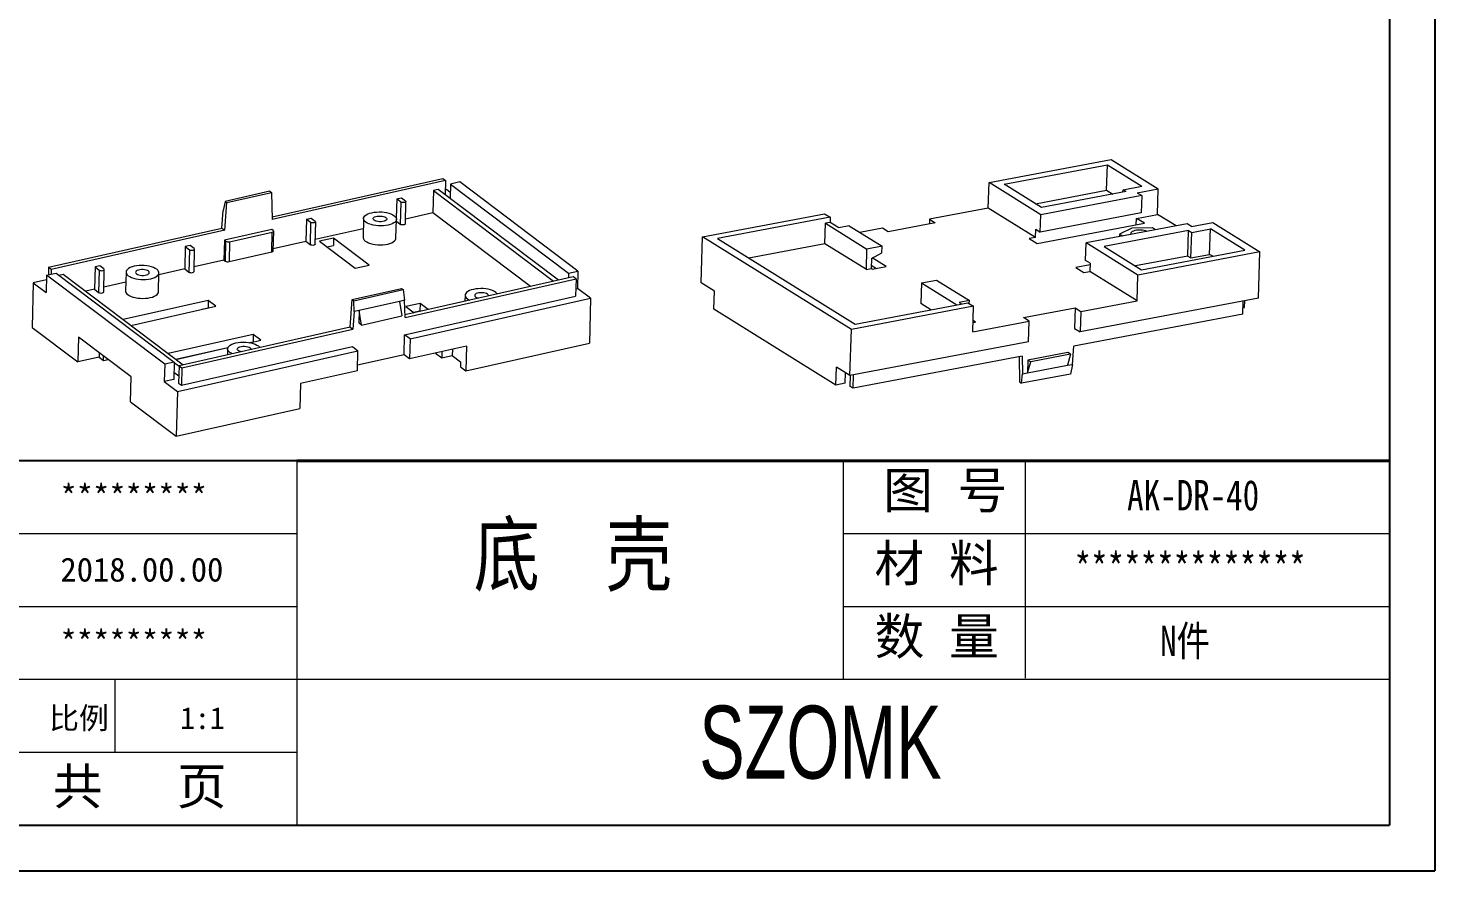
# Model space of a CAD drawing. Header units: inches. Extents: x 3379 to 5125, y 1126 to 1474.
# Drawn here: x 4165 to 4421.3, y 1125.7 to 1279.1 of the extents above; entities that cross this region are included whole.
import ezdxf

# ---------------------------------------------------------------- set-up
doc = ezdxf.new("R2010")
doc.units = ezdxf.units.IN
doc.header["$LTSCALE"] = 15
doc.layers.add('文字', color=81, linetype='Continuous')
doc.layers.add('粗实线', color=7, linetype='Continuous', lineweight=30)
doc.layers.add('细实线', color=3, linetype='Continuous', lineweight=9)
doc.styles.get("Standard").update_dxf_attribs({"font": 'txt', "bigfont": 'gbcbig.shx'})
doc.styles.add('宋体', font='', dxfattribs={"width": 0.8, "height": 3.5})
doc.styles.add('长仿宋', font='', dxfattribs={"width": 0.7, "height": 4})
doc.styles.get('宋体').set_extended_font_data('SimSun')
doc.styles.get('长仿宋').set_extended_font_data('SimSun')

msp = doc.modelspace()

# ---------------------------------------------------------------- linework, layer by layer
for p, q in [((4421.336, 1474.021), (4421.336, 1125.657)), ((4413.042, 1465.727), (4413.042, 1133.951)), ((4213.976, 1200.306), (4114.443, 1200.306)), ((3941.398, 1133.951), (4413.042, 1133.951)), ((3928.649, 1125.657), (4421.336, 1125.657))]:
    msp.add_line(p, q)
at = {"color": 7, "linetype": 'Continuous', "lineweight": 15}
for p, q in [((4340.099, 1251.021), (4362.348, 1255.236)), ((4342.843, 1250.703), (4361.67, 1254.269)), ((4361.525, 1249.604), (4361.67, 1254.269)), ((4361.67, 1254.269), (4367.946, 1250.368)), ((4362.348, 1255.236), (4370.949, 1249.89)), ((4209.474, 1244.764), (4240.577, 1251.777)), ((4241.077, 1251.4), (4209.486, 1244.276)), ((4240.577, 1251.777), (4241.077, 1251.4)), ((4241.077, 1251.4), (4241.013, 1248.793)), ((4243.684, 1251.13), (4241.953, 1250.739)), ((4265.202, 1234.901), (4243.684, 1251.13)), ((4339.953, 1246.355), (4340.099, 1251.021)), ((4349.526, 1245.161), (4340.099, 1251.021)), ((4209.058, 1249.426), (4200.902, 1247.586)), ((4201.202, 1247.36), (4209.358, 1249.199)), ((4209.058, 1249.426), (4209.358, 1249.199)), ((4209.358, 1249.199), (4209.486, 1244.276)), ((4238.88, 1249.554), (4238.781, 1245.48)), ((4239.746, 1249.749), (4238.88, 1249.554)), ((4238.88, 1249.554), (4260.771, 1233.044)), ((4261.637, 1233.239), (4239.746, 1249.749)), ((4241.23, 1249.754), (4241.036, 1249.71)), ((4241.916, 1249.236), (4241.23, 1249.754)), ((4241.953, 1250.739), (4241.889, 1248.133)), ((4241.953, 1250.739), (4263.471, 1234.511)), ((4349.688, 1246.449), (4342.843, 1250.703)), ((4348.562, 1247.148), (4361.525, 1249.604)), ((4367.925, 1248.647), (4349.526, 1245.161)), ((4365.091, 1249.367), (4349.688, 1246.449)), ((4361.525, 1249.604), (4362.651, 1248.904)), ((4364.509, 1249.256), (4364.523, 1249.72)), ((4364.523, 1249.72), (4367.946, 1250.368)), ((4365.091, 1249.367), (4364.523, 1249.72)), ((4367.098, 1249.16), (4370.949, 1249.89)), ((4367.098, 1249.16), (4367.925, 1248.647)), ((4367.925, 1248.647), (4367.826, 1245.474)), ((4370.804, 1245.224), (4370.949, 1249.89)), ((4200.331, 1242.702), (4200.567, 1245.906)), ((4200.902, 1247.586), (4200.567, 1245.906)), ((4200.831, 1242.325), (4201.202, 1247.36)), ((4200.902, 1247.586), (4201.202, 1247.36)), ((4232.173, 1248.041), (4232.087, 1244.535)), ((4232.173, 1248.041), (4233.038, 1248.237)), ((4232.923, 1247.475), (4232.173, 1248.041)), ((4232.923, 1247.475), (4232.824, 1243.402)), ((4233.038, 1248.237), (4233.789, 1247.671)), ((4233.757, 1243.487), (4233.856, 1247.561)), ((4339.953, 1246.355), (4329.256, 1244.329)), ((4348.554, 1241.009), (4339.953, 1246.355)), ((4215.728, 1244.334), (4215.629, 1240.26)), ((4215.728, 1244.334), (4216.594, 1244.529)), ((4216.479, 1243.767), (4215.728, 1244.334)), ((4216.479, 1243.767), (4216.379, 1239.694)), ((4216.594, 1244.529), (4217.344, 1243.963)), ((4217.312, 1239.779), (4217.411, 1243.853)), ((4226.126, 1244.468), (4226.042, 1241.028)), ((4232.04, 1240.882), (4232.124, 1244.322)), ((4232.824, 1243.402), (4232.114, 1243.937)), ((4238.781, 1245.48), (4233.778, 1244.352)), ((4256.537, 1232.089), (4238.781, 1245.48)), ((4287.897, 1241.132), (4310.147, 1245.347)), ((4311.18, 1244.704), (4290.642, 1240.814)), ((4310.147, 1245.347), (4311.18, 1244.704)), ((4310.179, 1239.877), (4310.295, 1243.609)), ((4311.151, 1243.771), (4310.295, 1243.609)), ((4310.295, 1243.609), (4317.863, 1238.905)), ((4311.18, 1244.704), (4311.151, 1243.771)), ((4312.718, 1242.797), (4311.151, 1243.771)), ((4314.601, 1243.154), (4312.718, 1242.797)), ((4314.601, 1243.154), (4320.601, 1239.424)), ((4330.289, 1243.687), (4321.732, 1242.066)), ((4329.256, 1244.329), (4329.23, 1243.486)), ((4329.256, 1244.329), (4330.289, 1243.687)), ((4348.888, 1239.9), (4368.399, 1243.596)), ((4367.826, 1245.474), (4349.427, 1241.989)), ((4349.427, 1241.989), (4349.526, 1245.161)), ((4376.19, 1243.509), (4357.791, 1240.024)), ((4366.916, 1243.315), (4366.953, 1244.495)), ((4366.953, 1244.495), (4370.804, 1245.224)), ((4368.399, 1243.596), (4366.953, 1244.495)), ((4374.177, 1243.128), (4370.804, 1245.224)), ((4377.016, 1242.996), (4376.19, 1243.509)), ((4377.016, 1242.996), (4380.867, 1243.725)), ((4380.867, 1243.725), (4389.468, 1238.379)), ((4168.74, 1235.579), (4200.331, 1242.702)), ((4200.831, 1242.325), (4169.241, 1235.202)), ((4200.331, 1242.702), (4200.831, 1242.325)), ((4209.442, 1242.466), (4200.787, 1240.514)), ((4201.72, 1240.235), (4209.51, 1241.991)), ((4209.422, 1238.37), (4209.51, 1241.991)), ((4209.692, 1242.277), (4209.442, 1242.466)), ((4209.671, 1238.547), (4209.759, 1242.168)), ((4226.081, 1242.617), (4217.333, 1240.644)), ((4220.673, 1240.907), (4218.077, 1240.322)), ((4220.673, 1240.907), (4220.64, 1239.549)), ((4227.179, 1236.001), (4220.673, 1240.907)), ((4287.636, 1232.734), (4287.897, 1241.132)), ((4315.017, 1224.275), (4287.897, 1241.132)), ((4290.642, 1240.814), (4315.695, 1225.241)), ((4320.699, 1242.708), (4316.576, 1241.927)), ((4321.732, 1242.066), (4320.699, 1242.708)), ((4348.554, 1241.009), (4347.442, 1240.799)), ((4347.442, 1240.799), (4348.888, 1239.9)), ((4348.554, 1241.009), (4348.601, 1242.502)), ((4348.601, 1242.502), (4349.427, 1241.989)), ((4376.456, 1242.303), (4361.052, 1239.385)), ((4363.898, 1241.636), (4363.884, 1241.178)), ((4366.118, 1242.685), (4363.898, 1241.636)), ((4363.898, 1241.636), (4364.459, 1241.287)), ((4369.888, 1242.771), (4366.118, 1242.685)), ((4370.449, 1242.422), (4369.888, 1242.771)), ((4376.31, 1237.637), (4376.456, 1242.303)), ((4376.456, 1242.303), (4377.024, 1241.95)), ((4376.878, 1237.284), (4377.024, 1241.95)), ((4377.024, 1241.95), (4380.447, 1242.598)), ((4380.302, 1237.933), (4380.447, 1242.598)), ((4386.723, 1238.697), (4380.447, 1242.598)), ((4193.658, 1239.357), (4193.559, 1235.283)), ((4194.523, 1239.552), (4193.658, 1239.357)), ((4193.658, 1239.357), (4194.408, 1238.791)), ((4194.408, 1238.791), (4194.309, 1234.717)), ((4195.274, 1238.986), (4194.523, 1239.552)), ((4195.242, 1234.803), (4195.341, 1238.876)), ((4200.787, 1240.514), (4200.699, 1236.893)), ((4200.787, 1240.514), (4201.037, 1240.326)), ((4200.949, 1236.705), (4201.037, 1240.326)), ((4201.72, 1240.235), (4201.632, 1236.614)), ((4201.632, 1236.614), (4209.422, 1238.37)), ((4215.629, 1240.26), (4209.68, 1238.919)), ((4216.379, 1239.694), (4215.629, 1240.26)), ((4218.077, 1240.322), (4224.582, 1235.415)), ((4219.455, 1239.282), (4220.64, 1239.549)), ((4310.179, 1239.877), (4296.36, 1237.259)), ((4317.747, 1235.173), (4310.179, 1239.877)), ((4317.747, 1235.173), (4317.863, 1238.905)), ((4320.601, 1239.424), (4317.863, 1238.905)), ((4318.661, 1237.201), (4320.564, 1238.211)), ((4320.564, 1238.211), (4320.601, 1239.424)), ((4357.692, 1236.851), (4357.791, 1240.024)), ((4367.218, 1234.164), (4357.791, 1240.024)), ((4361.052, 1239.385), (4367.896, 1235.13)), ((4389.468, 1238.379), (4367.218, 1234.164)), ((4367.896, 1235.13), (4386.723, 1238.697)), ((4389.206, 1229.981), (4389.468, 1238.379)), ((4168.74, 1235.579), (4168.707, 1234.223)), ((4169.241, 1235.202), (4168.74, 1235.579)), ((4177.213, 1235.649), (4177.114, 1231.575)), ((4178.079, 1235.844), (4177.213, 1235.649)), ((4177.213, 1235.649), (4177.964, 1235.083)), ((4178.829, 1235.278), (4178.079, 1235.844)), ((4200.699, 1236.893), (4195.263, 1235.668)), ((4200.699, 1236.893), (4200.949, 1236.705)), ((4224.582, 1235.415), (4227.179, 1236.001)), ((4318.661, 1237.201), (4318.602, 1235.335)), ((4318.622, 1235.978), (4319.591, 1235.376)), ((4318.783, 1235.223), (4321.35, 1235.709)), ((4321.35, 1235.709), (4318.817, 1237.284)), ((4358.509, 1236.025), (4355.913, 1235.533)), ((4355.913, 1235.533), (4357.359, 1234.634)), ((4358.518, 1236.338), (4357.692, 1236.851)), ((4358.518, 1236.338), (4358.472, 1234.845)), ((4376.31, 1237.637), (4366.77, 1235.83)), ((4376.31, 1237.637), (4376.878, 1237.284)), ((4376.878, 1237.284), (4380.302, 1237.933)), ((4380.859, 1237.586), (4380.302, 1237.933)), ((4168.365, 1233.324), (4165.931, 1232.775)), ((4168.385, 1234.151), (4168.308, 1230.983)), ((4168.385, 1234.151), (4170.116, 1234.541)), ((4189.904, 1217.922), (4168.385, 1234.151)), ((4169.241, 1235.202), (4169.22, 1234.339)), ((4170.116, 1234.541), (4191.635, 1218.313)), ((4170.619, 1234.162), (4171.371, 1234.332)), ((4171.371, 1234.332), (4193.263, 1217.822)), ((4177.964, 1235.083), (4177.865, 1231.009)), ((4178.797, 1231.095), (4178.897, 1235.168)), ((4182.851, 1234.711), (4182.767, 1231.271)), ((4188.765, 1231.125), (4188.849, 1234.565)), ((4193.559, 1235.283), (4188.84, 1234.219)), ((4193.559, 1235.283), (4194.309, 1234.717)), ((4264.347, 1233.85), (4233.676, 1226.935)), ((4233.689, 1226.447), (4264.847, 1233.473)), ((4263.471, 1234.511), (4263.45, 1233.648)), ((4263.471, 1234.511), (4265.202, 1234.901)), ((4264.847, 1233.473), (4264.347, 1233.85)), ((4264.847, 1233.473), (4264.77, 1230.305)), ((4265.202, 1234.901), (4265.125, 1231.733)), ((4317.747, 1235.173), (4318.602, 1235.335)), ((4318.783, 1235.223), (4318.602, 1235.335)), ((4327.781, 1232.741), (4330.519, 1233.26)), ((4330.519, 1233.26), (4336.52, 1229.53)), ((4357.359, 1234.634), (4358.472, 1234.845)), ((4367.073, 1229.499), (4358.472, 1234.845)), ((4367.073, 1229.499), (4367.218, 1234.164)), ((4165.931, 1232.775), (4165.733, 1224.628)), ((4165.931, 1232.775), (4168.308, 1230.983)), ((4177.114, 1231.575), (4175.507, 1231.213)), ((4177.114, 1231.575), (4177.865, 1231.009)), ((4182.806, 1232.859), (4178.818, 1231.96)), ((4224.039, 1229.713), (4233.061, 1231.747)), ((4224.339, 1229.487), (4233.361, 1231.521)), ((4233.061, 1231.747), (4233.361, 1231.521)), ((4233.361, 1231.521), (4233.608, 1229.58)), ((4244.641, 1230.504), (4244.614, 1229.401)), ((4264.803, 1231.66), (4265.125, 1231.733)), ((4267.502, 1229.94), (4265.125, 1231.733)), ((4290.089, 1231.209), (4287.636, 1232.734)), ((4289.988, 1227.943), (4290.089, 1231.209)), ((4327.781, 1232.741), (4327.665, 1229.008)), ((4327.781, 1232.741), (4334.205, 1228.748)), ((4197.836, 1229.556), (4182.337, 1226.061)), ((4183.739, 1225.005), (4199.237, 1228.499)), ((4196.678, 1227.944), (4196.677, 1227.922)), ((4196.678, 1227.944), (4197.803, 1228.198)), ((4197.836, 1229.556), (4197.803, 1228.198)), ((4197.803, 1228.198), (4197.826, 1228.181)), ((4199.237, 1228.499), (4197.836, 1229.556)), ((4223.668, 1224.678), (4224.039, 1229.713)), ((4224.039, 1229.713), (4224.339, 1229.487)), ((4224.405, 1227.505), (4224.339, 1229.487)), ((4232.684, 1229.372), (4225.328, 1227.713)), ((4233.608, 1229.58), (4232.684, 1229.372)), ((4232.684, 1229.372), (4233.13, 1226.731)), ((4233.689, 1226.447), (4233.608, 1229.58)), ((4233.612, 1223.279), (4264.77, 1230.305)), ((4236.437, 1229.019), (4233.84, 1228.433)), ((4233.84, 1228.433), (4235.332, 1227.308)), ((4234.613, 1222.524), (4267.502, 1229.94)), ((4236.437, 1229.019), (4236.403, 1227.661)), ((4237.929, 1227.894), (4236.437, 1229.019)), ((4267.502, 1229.94), (4267.303, 1221.793)), ((4312.2, 1214.137), (4289.988, 1227.943)), ((4337.266, 1228.49), (4315.017, 1224.275)), ((4315.695, 1225.241), (4336.233, 1229.132)), ((4329.514, 1227.859), (4327.665, 1229.008)), ((4336.52, 1229.53), (4334.637, 1229.173)), ((4334.637, 1229.173), (4335.06, 1228.91)), ((4336.233, 1229.132), (4337.266, 1228.49)), ((4336.502, 1228.965), (4336.52, 1229.53)), ((4337.121, 1223.825), (4337.266, 1228.49)), ((4346.357, 1226.412), (4355.77, 1228.195)), ((4355.77, 1228.195), (4355.654, 1224.463)), ((4355.77, 1228.195), (4356.803, 1227.553)), ((4389.206, 1229.981), (4356.687, 1223.821)), ((4356.803, 1227.553), (4367.073, 1229.499)), ((4386.36, 1227.034), (4386.435, 1229.457)), ((4386.396, 1228.193), (4386.651, 1228.241)), ((4386.651, 1228.241), (4386.69, 1229.505)), ((4224.405, 1227.505), (4224.169, 1224.301)), ((4225.328, 1227.713), (4224.405, 1227.505)), ((4225.328, 1227.713), (4225.273, 1225.45)), ((4225.773, 1225.072), (4225.273, 1225.45)), ((4225.773, 1225.072), (4225.328, 1227.713)), ((4225.773, 1225.072), (4233.13, 1226.731)), ((4235.219, 1227.394), (4236.403, 1227.661)), ((4236.403, 1227.661), (4236.517, 1227.575)), ((4337.121, 1223.825), (4347.39, 1225.77)), ((4337.173, 1225.51), (4337.622, 1225.595)), ((4337.622, 1225.595), (4337.185, 1225.867)), ((4347.39, 1225.77), (4346.357, 1226.412)), ((4347.274, 1222.038), (4347.39, 1225.77)), ((4386.36, 1227.034), (4355.552, 1221.197)), ((4356.803, 1227.553), (4356.687, 1223.821)), ((4165.733, 1224.628), (4174.065, 1218.344)), ((4174.175, 1222.87), (4174.065, 1218.344)), ((4183.783, 1215.624), (4174.175, 1222.87)), ((4206.043, 1223.367), (4190.544, 1219.872)), ((4223.668, 1224.678), (4192.51, 1217.652)), ((4193.011, 1217.275), (4224.169, 1224.301)), ((4206.043, 1223.367), (4206.01, 1222.009)), ((4207.444, 1222.31), (4206.043, 1223.367)), ((4223.668, 1224.678), (4224.169, 1224.301)), ((4233.524, 1219.658), (4233.612, 1223.279)), ((4234.613, 1222.524), (4233.612, 1223.279)), ((4314.755, 1215.877), (4315.017, 1224.275)), ((4355.654, 1224.463), (4356.687, 1223.821)), ((4191.923, 1218.832), (4201.421, 1220.974)), ((4191.946, 1218.815), (4201.41, 1220.949)), ((4192.203, 1212.961), (4225.092, 1220.377)), ((4192.934, 1214.107), (4224.092, 1221.132)), ((4201.366, 1220.747), (4201.34, 1219.643)), ((4205.342, 1221.858), (4206.01, 1222.009)), ((4205.398, 1221.848), (4207.444, 1222.31)), ((4206.01, 1222.009), (4206.033, 1221.992)), ((4224.092, 1221.132), (4225.092, 1220.377)), ((4225.004, 1216.756), (4225.092, 1220.377)), ((4234.613, 1222.524), (4234.525, 1218.903)), ((4244.911, 1221.245), (4234.525, 1218.903)), ((4240.427, 1220.234), (4240.399, 1219.094)), ((4242.331, 1220.663), (4242.303, 1219.524)), ((4244.8, 1216.719), (4267.303, 1221.793)), ((4244.911, 1221.245), (4244.8, 1216.719)), ((4347.274, 1222.038), (4314.755, 1215.877)), ((4355.294, 1217.902), (4355.552, 1221.197)), ((4177.96, 1219.222), (4174.065, 1218.344)), ((4177.979, 1220.002), (4177.96, 1219.222)), ((4177.96, 1219.222), (4178.76, 1218.619)), ((4178.76, 1218.619), (4178.779, 1219.398)), ((4178.76, 1218.619), (4179.571, 1218.801)), ((4189.904, 1217.922), (4189.826, 1214.754)), ((4191.635, 1218.313), (4189.904, 1217.922)), ((4191.635, 1218.313), (4191.557, 1215.144)), ((4192.508, 1217.543), (4191.632, 1218.204)), ((4192.51, 1217.652), (4192.433, 1214.484)), ((4192.51, 1217.652), (4193.011, 1217.275)), ((4233.524, 1219.658), (4225.028, 1217.742)), ((4234.525, 1218.903), (4233.524, 1219.658)), ((4239.243, 1219.967), (4240.399, 1219.094)), ((4240.399, 1219.094), (4242.303, 1219.524)), ((4242.303, 1219.524), (4243.822, 1218.379)), ((4243.822, 1218.379), (4243.8, 1217.474)), ((4346.139, 1219.414), (4315.332, 1213.578)), ((4345.709, 1214.65), (4345.63, 1219.318)), ((4346.139, 1219.414), (4346.194, 1216.178)), ((4347.18, 1218.684), (4347.107, 1216.351)), ((4347.107, 1216.351), (4347.696, 1218.363)), ((4347.107, 1216.351), (4354.381, 1217.729)), ((4354.454, 1220.062), (4347.18, 1218.684)), ((4347.696, 1218.363), (4347.18, 1218.684)), ((4354.97, 1219.741), (4347.696, 1218.363)), ((4354.97, 1219.741), (4354.381, 1217.729)), ((4354.381, 1217.729), (4355.294, 1217.902)), ((4354.97, 1219.741), (4354.454, 1220.062)), ((4355.294, 1217.902), (4354.939, 1216.147)), ((4183.673, 1211.098), (4183.783, 1215.624)), ((4191.557, 1215.144), (4189.826, 1214.754)), ((4192.464, 1215.733), (4191.588, 1216.393)), ((4193.011, 1217.275), (4192.934, 1214.107)), ((4225.004, 1216.756), (4214.618, 1214.415)), ((4243.8, 1217.474), (4244.8, 1216.719)), ((4312.2, 1214.137), (4312.301, 1217.402)), ((4314.755, 1215.877), (4312.301, 1217.402)), ((4313.911, 1214.461), (4313.97, 1216.365)), ((4314.815, 1213.899), (4314.877, 1215.9)), ((4315.332, 1213.578), (4315.407, 1216.001)), ((4346.019, 1214.457), (4346.194, 1216.178)), ((4354.939, 1216.147), (4346.019, 1214.457)), ((4346.194, 1216.178), (4347.107, 1216.351)), ((4189.826, 1214.754), (4192.203, 1212.961)), ((4192.203, 1212.961), (4192.005, 1204.814)), ((4192.433, 1214.484), (4192.934, 1214.107)), ((4214.618, 1214.415), (4214.508, 1209.888)), ((4313.911, 1214.461), (4312.2, 1214.137)), ((4315.332, 1213.578), (4314.815, 1213.899)), ((4345.709, 1214.65), (4346.019, 1214.457)), ((4183.673, 1211.098), (4192.005, 1204.814)), ((4192.005, 1204.814), (4214.508, 1209.888))]:
    msp.add_line(p, q, dxfattribs=at)
at = {"color": 7, "linetype": 'Continuous', "lineweight": 15, "flags": 128}
for points in [[(4233.789, 1247.671), (4233.851, 1247.591), (4233.839, 1247.509), (4233.753, 1247.436), (4233.606, 1247.384), (4233.421, 1247.361), (4233.227, 1247.371), (4233.052, 1247.411), (4232.923, 1247.475)], [(4217.344, 1243.963), (4217.407, 1243.883), (4217.394, 1243.801), (4217.308, 1243.728), (4217.162, 1243.676), (4216.977, 1243.653), (4216.782, 1243.663), (4216.607, 1243.703), (4216.479, 1243.767)], [(4226.528, 1243.81), (4226.325, 1243.994), (4226.191, 1244.188), (4226.13, 1244.388), (4226.142, 1244.587), (4226.227, 1244.782), (4226.384, 1244.967), (4226.608, 1245.138), (4226.895, 1245.291), (4227.236, 1245.422), (4227.623, 1245.528), (4228.048, 1245.605), (4228.499, 1245.653), (4228.966, 1245.67), (4229.436, 1245.656), (4229.899, 1245.61), (4230.343, 1245.535), (4230.757, 1245.431), (4231.13, 1245.302), (4231.454, 1245.151), (4231.721, 1244.981), (4231.924, 1244.797), (4232.058, 1244.602), (4232.12, 1244.403), (4232.108, 1244.204), (4232.022, 1244.009), (4231.865, 1243.824), (4231.641, 1243.652), (4231.355, 1243.5), (4231.014, 1243.369), (4230.626, 1243.263), (4230.201, 1243.186), (4229.75, 1243.138), (4229.284, 1243.121), (4228.813, 1243.135), (4228.35, 1243.181), (4227.907, 1243.256), (4227.493, 1243.36), (4227.119, 1243.489), (4226.795, 1243.64), (4226.528, 1243.81)], [(4228.043, 1244.151), (4227.925, 1244.271), (4227.876, 1244.399), (4227.9, 1244.526), (4227.995, 1244.645), (4228.156, 1244.75), (4228.373, 1244.834), (4228.634, 1244.893), (4228.923, 1244.923), (4229.225, 1244.922), (4229.52, 1244.891), (4229.792, 1244.831), (4230.025, 1244.745), (4230.207, 1244.639), (4230.325, 1244.519), (4230.373, 1244.392), (4230.349, 1244.265), (4230.254, 1244.146), (4230.093, 1244.041), (4229.876, 1243.957), (4229.615, 1243.898), (4229.326, 1243.868), (4229.025, 1243.869), (4228.73, 1243.9), (4228.457, 1243.96), (4228.224, 1244.046), (4228.043, 1244.151)], [(4233.757, 1243.487), (4233.74, 1243.435), (4233.653, 1243.362), (4233.507, 1243.311), (4233.322, 1243.288), (4233.128, 1243.297), (4232.953, 1243.337), (4232.824, 1243.402)], [(4209.51, 1241.991), (4209.589, 1242.014), (4209.656, 1242.043), (4209.708, 1242.077), (4209.743, 1242.115), (4209.758, 1242.156), (4209.755, 1242.198), (4209.733, 1242.239), (4209.692, 1242.277)], [(4226.042, 1241.028), (4226.046, 1240.948), (4226.108, 1240.749), (4226.242, 1240.554), (4226.444, 1240.37), (4226.711, 1240.2), (4227.035, 1240.049), (4227.409, 1239.92), (4227.823, 1239.816), (4228.267, 1239.741), (4228.729, 1239.695), (4229.2, 1239.681), (4229.666, 1239.698), (4230.118, 1239.746), (4230.542, 1239.823), (4230.93, 1239.929), (4231.271, 1240.06), (4231.557, 1240.212), (4231.782, 1240.384), (4231.939, 1240.569), (4232.024, 1240.764), (4232.04, 1240.882)], [(4368.909, 1242.13), (4368.688, 1242.204), (4368.381, 1242.275), (4368.044, 1242.324), (4367.693, 1242.349), (4367.34, 1242.347), (4367.001, 1242.32), (4366.689, 1242.268), (4366.417, 1242.194), (4366.197, 1242.101), (4366.036, 1241.992), (4365.943, 1241.872), (4365.92, 1241.746), (4365.968, 1241.619), (4365.999, 1241.579)], [(4194.408, 1238.791), (4194.537, 1238.726), (4194.712, 1238.686), (4194.907, 1238.677), (4195.091, 1238.7), (4195.238, 1238.751), (4195.324, 1238.824), (4195.337, 1238.906), (4195.274, 1238.986)], [(4209.671, 1238.547), (4209.67, 1238.535), (4209.654, 1238.494), (4209.62, 1238.456), (4209.568, 1238.422), (4209.501, 1238.393), (4209.422, 1238.37)], [(4217.312, 1239.779), (4217.295, 1239.727), (4217.209, 1239.654), (4217.062, 1239.603), (4216.878, 1239.58), (4216.683, 1239.589), (4216.508, 1239.629), (4216.379, 1239.694)], [(4188.446, 1235.223), (4188.179, 1235.393), (4187.855, 1235.544), (4187.482, 1235.673), (4187.068, 1235.777), (4186.624, 1235.852), (4186.161, 1235.898), (4185.691, 1235.912), (4185.224, 1235.895), (4184.773, 1235.847), (4184.349, 1235.77), (4183.961, 1235.664), (4183.62, 1235.533), (4183.333, 1235.381), (4183.109, 1235.209), (4182.952, 1235.024), (4182.867, 1234.829), (4182.855, 1234.63), (4182.916, 1234.431), (4183.05, 1234.236), (4183.253, 1234.052), (4183.52, 1233.882), (4183.844, 1233.731), (4184.218, 1233.602), (4184.632, 1233.498), (4185.075, 1233.423), (4185.538, 1233.377), (4186.009, 1233.363), (4186.475, 1233.38), (4186.926, 1233.428), (4187.351, 1233.505), (4187.739, 1233.611), (4188.08, 1233.742), (4188.366, 1233.895), (4188.591, 1234.066), (4188.747, 1234.251), (4188.833, 1234.446), (4188.845, 1234.645), (4188.783, 1234.844), (4188.649, 1235.039), (4188.446, 1235.223)], [(4177.964, 1235.083), (4178.093, 1235.018), (4178.268, 1234.978), (4178.462, 1234.969), (4178.647, 1234.992), (4178.793, 1235.043), (4178.88, 1235.116), (4178.892, 1235.198), (4178.829, 1235.278)], [(4186.932, 1234.881), (4186.751, 1234.987), (4186.517, 1235.073), (4186.245, 1235.133), (4185.95, 1235.164), (4185.649, 1235.165), (4185.359, 1235.135), (4185.098, 1235.076), (4184.881, 1234.992), (4184.72, 1234.887), (4184.625, 1234.768), (4184.601, 1234.641), (4184.65, 1234.514), (4184.768, 1234.394), (4184.949, 1234.288), (4185.183, 1234.202), (4185.455, 1234.142), (4185.75, 1234.111), (4186.051, 1234.11), (4186.34, 1234.14), (4186.601, 1234.199), (4186.818, 1234.283), (4186.979, 1234.388), (4187.074, 1234.507), (4187.098, 1234.634), (4187.05, 1234.762), (4186.932, 1234.881)], [(4194.309, 1234.717), (4194.438, 1234.652), (4194.613, 1234.612), (4194.808, 1234.603), (4194.992, 1234.626), (4195.139, 1234.678), (4195.225, 1234.75), (4195.242, 1234.803)], [(4177.865, 1231.009), (4177.993, 1230.944), (4178.168, 1230.904), (4178.363, 1230.895), (4178.548, 1230.918), (4178.694, 1230.97), (4178.78, 1231.042), (4178.797, 1231.095)], [(4182.767, 1231.271), (4182.771, 1231.19), (4182.833, 1230.991), (4182.967, 1230.796), (4183.17, 1230.612), (4183.436, 1230.442), (4183.761, 1230.291), (4184.134, 1230.162), (4184.548, 1230.058), (4184.992, 1229.983), (4185.454, 1229.937), (4185.925, 1229.923), (4186.391, 1229.94), (4186.843, 1229.988), (4187.267, 1230.065), (4187.655, 1230.171), (4187.996, 1230.302), (4188.282, 1230.455), (4188.507, 1230.626), (4188.664, 1230.811), (4188.749, 1231.006), (4188.765, 1231.125)], [(4250.518, 1230.732), (4250.44, 1230.833), (4250.237, 1231.017), (4249.97, 1231.187), (4249.646, 1231.338), (4249.272, 1231.467), (4248.859, 1231.571), (4248.415, 1231.646), (4247.952, 1231.692), (4247.482, 1231.706), (4247.015, 1231.689), (4246.564, 1231.641), (4246.139, 1231.564), (4245.751, 1231.458), (4245.41, 1231.327), (4245.124, 1231.174), (4244.9, 1231.003), (4244.743, 1230.818), (4244.657, 1230.623), (4244.645, 1230.424), (4244.707, 1230.224), (4244.841, 1230.03), (4245.044, 1229.846), (4245.044, 1229.846)], [(4248.886, 1230.364), (4248.889, 1230.428), (4248.841, 1230.555), (4248.722, 1230.675), (4248.541, 1230.781), (4248.308, 1230.867), (4248.035, 1230.927), (4247.74, 1230.958), (4247.439, 1230.959), (4247.15, 1230.929), (4246.889, 1230.87), (4246.672, 1230.786), (4246.511, 1230.681), (4246.416, 1230.562), (4246.392, 1230.435), (4246.44, 1230.307), (4246.559, 1230.187), (4246.559, 1230.187)], [(4245.044, 1229.846), (4245.311, 1229.676), (4245.473, 1229.595)], [(4202.198, 1219.837), (4202.036, 1219.918), (4201.769, 1220.088), (4201.566, 1220.272), (4201.432, 1220.467), (4201.37, 1220.666), (4201.382, 1220.865), (4201.468, 1221.06), (4201.625, 1221.245), (4201.849, 1221.417), (4202.135, 1221.569), (4202.477, 1221.7), (4202.864, 1221.806), (4203.289, 1221.883), (4203.74, 1221.931), (4204.207, 1221.948), (4204.677, 1221.934), (4205.14, 1221.888), (4205.584, 1221.813), (4205.997, 1221.709), (4206.371, 1221.58), (4206.695, 1221.429), (4206.962, 1221.259), (4206.962, 1221.259)], [(4203.83, 1220.205), (4203.698, 1220.238), (4203.465, 1220.324), (4203.284, 1220.43), (4203.165, 1220.55), (4203.117, 1220.677), (4203.141, 1220.804), (4203.236, 1220.923), (4203.397, 1221.028), (4203.614, 1221.112), (4203.875, 1221.171), (4204.164, 1221.201), (4204.465, 1221.2), (4204.761, 1221.169), (4205.033, 1221.109), (4205.266, 1221.023), (4205.447, 1220.918), (4205.447, 1220.918)], [(4206.962, 1221.259), (4207.165, 1221.075), (4207.244, 1220.974)]]:
    msp.add_lwpolyline(points, dxfattribs=at)
at = {"color": 7, "linetype": 'Continuous', "lineweight": 15}
for centre, radius, start, end in [((4201.494, 1241.143), 0.937, 240.81679, 283.98367), ((4201.406, 1237.522), 0.937, 240.81679, 283.98367), ((4247.392, 1231.438), 1.503, 236.30999, 258.99026), ((4205.296, 1220.639), 0.317, 354.06835, 61.48145)]:
    msp.add_arc(centre, radius, start, end, dxfattribs=at)
at = {"layer": '粗实线', "color": 7, "lineweight": 40}
msp.add_line((4413.042, 1200.306), (4213.976, 1200.306), dxfattribs=at)
at = {"layer": '细实线', "color": 7}
for p, q in [((4213.976, 1200.306), (4213.976, 1133.951)), ((4313.509, 1200.306), (4313.509, 1160.493)), ((4346.687, 1200.306), (4346.687, 1160.772)), ((4213.976, 1187.035), (4114.443, 1187.035)), ((4413.042, 1187.035), (4313.509, 1187.035)), ((4213.976, 1173.764), (4114.443, 1173.764)), ((4413.042, 1173.764), (4313.509, 1173.764)), ((4413.042, 1160.493), (4114.443, 1160.493)), ((4180.799, 1160.493), (4180.799, 1147.222)), ((4213.976, 1147.222), (4114.443, 1147.222))]:
    msp.add_line(p, q, dxfattribs=at)

# ---------------------------------------------------------------- texts
at = {"char_height": 4.36441, "width": 2480.51141, "attachment_point": 1}
for s, insert in [('{\\fSimHei|b0|i0|c134|p49;*********}', (4170.9, 1195.979)), ('{\\fSimHei|b0|i0|c134|p49;2018.00.00}', (4170.9, 1182.708)), ('{\\fSimHei|b0|i0|c134|p49;*********}', (4170.9, 1169.437))]:
    msp.add_mtext(s, dxfattribs=dict(at, insert=insert))
at = {"layer": '文字', "color": 0, "attachment_point": 1, "style": '宋体'}
for s, insert, char_height, width in [('{\\H1.111x;AK-DR-40}', (4365.255, 1196.84), 4.97664, 57.53555), ('底  壳', (4246.191, 1188.849), 11.0592, 141.38789), ('{\\H1.111x;**************}', (4355.682, 1183.569), 4.97664, 57.53555), ('{\\H1.111x;N件}', (4371.275, 1170.298), 4.97664, 57.53555)]:
    msp.add_mtext(s, dxfattribs=dict(at, insert=insert, char_height=char_height, width=width))
at = {"layer": '粗实线', "insert": (4287.29, 1155.741), "char_height": 13.27104, "width": 148.82158, "attachment_point": 1, "style": '长仿宋'}
msp.add_mtext('{\\fSTXinwei|b0|i0|c134|p2;SZOMK}', dxfattribs=at)
at = {"layer": '细实线', "color": 7, "attachment_point": 1}
for s, insert, char_height, width in [('{\\fSimSun|b0|i0|c134|p54;图 号}', (4320.806, 1198.292), 6.63552, 33.1776), ('{\\fSimSun|b0|i0|c134|p54;材 料   }', (4319.232, 1185.021), 6.63552, 33.1776), ('{\\fSimSun|b0|i0|c134|p54;数 量}', (4319.265, 1171.684), 6.63552, 29.98012), ('{\\fSimSun|b0|i0|c134|p54;比例}', (4168.854, 1155.467), 3.98131, 17.47672), ('{\\fSimSun|b0|i0|c134|p54;1:1}', (4192.701, 1155.467), 3.98131, 17.47672), ('{\\fSimSun|b0|i0|c134|p54; 共   页}', (4165.022, 1144.377), 6.63552, 49.7664)]:
    msp.add_mtext(s, dxfattribs=dict(at, insert=insert, char_height=char_height, width=width))

doc.saveas('drawing.dxf')
